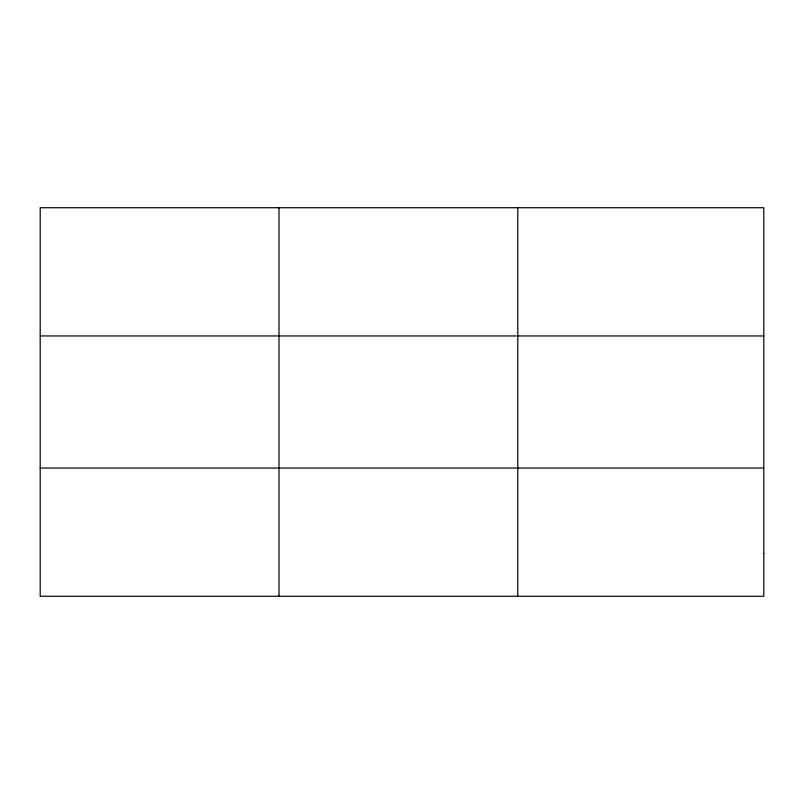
<?xml version="1.0" encoding="UTF-8"?>
<svg xmlns="http://www.w3.org/2000/svg" width="804" height="804" viewBox="0 0 804 804"><rect width="100%" height="100%" fill="white"/><g stroke="black" fill="none" stroke-linecap="round" stroke-linejoin="round"><path stroke-width="1.21" d="M517.776 207.733L517.776 596.266M40.2 335.951L763.8 335.951M40.2 468.049L763.8 468.049M278.988 207.733L278.988 596.266M763.8 553.534L763.8 596.266L40.2 596.266L40.2 207.733L763.8 207.733L763.8 553.534"/></g></svg>
